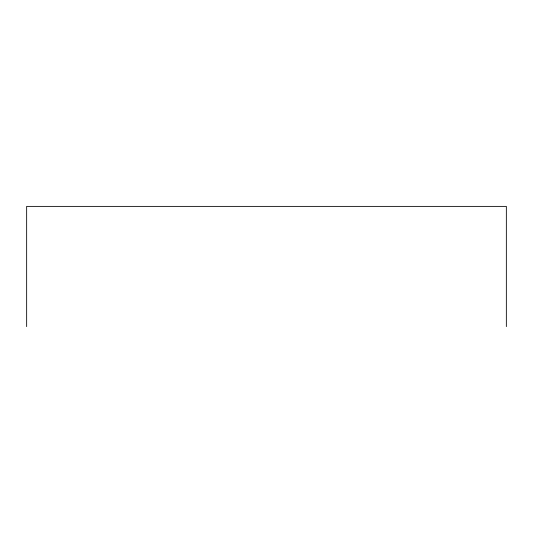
<?xml version="1.0" encoding="UTF-8"?>
<svg xmlns="http://www.w3.org/2000/svg" width="533" height="533" viewBox="0 0 533 533"><rect width="100%" height="100%" fill="white"/><g stroke="black" fill="none" stroke-linecap="round" stroke-linejoin="round"><path stroke-width="0.8" d="M506.35 326.616L506.35 206.384L26.65 206.384L26.65 326.616"/></g></svg>
